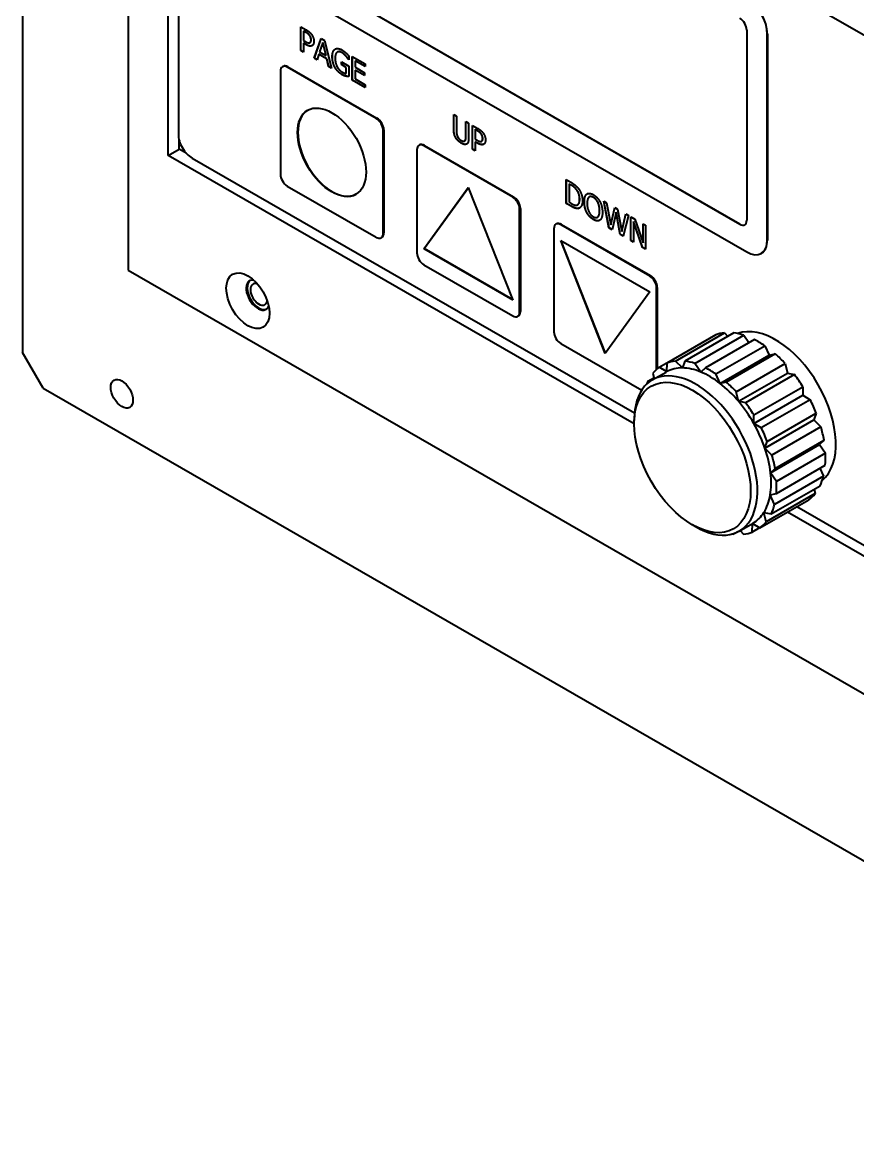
# Model space of a CAD drawing. Header units: millimetres. Extents: x 0 to 1193, y 0 to 420.
# Drawn here: x 432.7 to 518.9, y 193.1 to 309.4 of the extents above; entities that cross this region are included whole.
import ezdxf

# ---------------------------------------------------------------- set-up
doc = ezdxf.new("R2010")
doc.units = ezdxf.units.MM
doc.layers.add('가시적인 것(ISO)', color=3, linetype='Continuous', lineweight=40)
doc.layers.add('가시적인 좁은 것(ISO)', color=3, linetype='Continuous', lineweight=35)

msp = doc.modelspace()

# ---------------------------------------------------------------- linework, layer by layer
at = {"layer": '가시적인 것(ISO)'}
for p, q in [((432.734, 393.083), (432.734, 275.356)), ((443.623, 369.444), (443.623, 283.847)), ((447.76, 295.69), (447.76, 349.485)), ((447.76, 349.485), (556.159, 287.062)), ((448.82, 347.726), (448.82, 297.856)), ((506.796, 288.579), (462.955, 313.825)), ((462.963, 313.829), (506.803, 288.583)), ((462.248, 311.78), (507.503, 285.719)), ((461.474, 306.513), (461.474, 308.966)), ((461.474, 308.966), (462.006, 308.659)), ((461.481, 306.517), (461.481, 308.962)), ((461.755, 308.521), (461.763, 308.526)), ((461.989, 308.387), (461.755, 308.521)), ((461.755, 308.521), (461.755, 307.544)), ((461.996, 308.391), (461.763, 308.526)), ((507.503, 308.611), (507.503, 288.99)), ((461.755, 307.544), (461.948, 307.433)), ((461.755, 307.265), (461.763, 307.269)), ((461.994, 307.128), (461.755, 307.265)), ((461.755, 307.265), (461.755, 306.351)), ((462.001, 307.132), (461.763, 307.269)), ((462.394, 307.316), (462.401, 307.32)), ((462.4, 307.319), (462.407, 307.324)), ((462.854, 305.719), (463.569, 307.759)), ((462.861, 305.723), (463.574, 307.757)), ((463.736, 307.329), (463.409, 306.363)), ((463.569, 307.759), (463.916, 307.559)), ((463.736, 307.329), (463.743, 307.333)), ((464.064, 305.986), (463.736, 307.329)), ((464.071, 305.99), (463.743, 307.333)), ((463.916, 307.559), (464.631, 304.695)), ((509.624, 286.95), (509.624, 308.207)), ((509.632, 308.211), (509.632, 286.955)), ((461.474, 306.513), (461.481, 306.517)), ((461.755, 306.351), (461.474, 306.513)), ((461.755, 306.359), (461.481, 306.517)), ((463.332, 306.129), (463.139, 305.554)), ((463.332, 306.129), (463.339, 306.133)), ((464.142, 305.663), (463.332, 306.129)), ((464.149, 305.667), (463.339, 306.133)), ((463.409, 306.363), (464.064, 305.986)), ((464.064, 305.986), (464.071, 305.99)), ((465.243, 306.351), (465.25, 306.355)), ((466.125, 305.934), (466.132, 305.938)), ((466.418, 305.952), (466.418, 305.559)), ((466.78, 303.457), (466.78, 305.91)), ((466.78, 305.91), (468.107, 305.146)), ((466.787, 303.462), (466.787, 305.906)), ((459.635, 304.879), (459.564, 304.838)), ((469.256, 299.496), (460.063, 304.789)), ((460.134, 304.83), (469.326, 299.537)), ((462.854, 305.719), (462.861, 305.723)), ((463.139, 305.554), (462.854, 305.719)), ((463.142, 305.561), (462.861, 305.723)), ((464.142, 305.663), (464.149, 305.667)), ((464.334, 304.866), (464.142, 305.663)), ((464.341, 304.87), (464.149, 305.667)), ((464.334, 304.866), (464.341, 304.87)), ((464.631, 304.695), (464.334, 304.866)), ((464.629, 304.704), (464.341, 304.87)), ((465.656, 305.053), (465.656, 305.339)), ((465.656, 305.339), (466.426, 304.896)), ((465.656, 305.053), (465.663, 305.057)), ((466.148, 304.77), (465.656, 305.053)), ((465.663, 305.057), (465.663, 305.335)), ((466.155, 304.774), (465.663, 305.057)), ((466.148, 304.77), (466.155, 304.774)), ((466.148, 304.136), (466.148, 304.77)), ((466.155, 304.14), (466.155, 304.774)), ((466.393, 305.572), (466.401, 305.576)), ((466.418, 305.559), (466.393, 305.572)), ((466.418, 305.567), (466.401, 305.576)), ((466.426, 304.896), (466.426, 303.824)), ((467.062, 305.458), (467.069, 305.462)), ((468.107, 304.856), (467.062, 305.458)), ((467.062, 305.458), (467.062, 304.786)), ((467.062, 304.786), (468.037, 304.224)), ((468.107, 304.864), (467.069, 305.462)), ((468.107, 305.146), (468.107, 304.856)), ((459.356, 304.379), (459.356, 293.751)), ((466.148, 304.136), (466.155, 304.14)), ((467.062, 304.496), (467.069, 304.5)), ((468.037, 303.934), (467.062, 304.496)), ((467.062, 304.496), (467.062, 303.585)), ((467.062, 303.585), (468.107, 302.983)), ((468.037, 303.942), (467.069, 304.5)), ((468.037, 304.224), (468.037, 303.934)), ((466.78, 303.457), (466.787, 303.462)), ((468.107, 302.693), (466.78, 303.457)), ((468.107, 302.701), (466.787, 303.462)), ((468.107, 302.983), (468.107, 302.693)), ((477.251, 298.374), (477.251, 299.904)), ((477.251, 299.904), (477.533, 299.742)), ((477.258, 298.378), (477.258, 299.9)), ((477.533, 299.742), (477.533, 298.212)), ((478.504, 297.644), (478.504, 299.183)), ((478.504, 299.183), (478.786, 299.02)), ((478.511, 297.648), (478.511, 299.179)), ((478.786, 299.02), (478.786, 297.49)), ((469.963, 287.643), (469.963, 298.271)), ((470.034, 298.312), (470.034, 287.684)), ((479.19, 296.335), (479.19, 298.788)), ((479.19, 298.788), (479.723, 298.481)), ((479.197, 296.339), (479.197, 298.784)), ((479.472, 298.343), (479.479, 298.347)), ((479.706, 298.208), (479.472, 298.343)), ((479.472, 298.343), (479.472, 297.365)), ((479.713, 298.213), (479.479, 298.347)), ((448.891, 296.342), (448.891, 297.304)), ((473.728, 296.764), (473.657, 296.723)), ((483.348, 291.38), (474.156, 296.674)), ((474.227, 296.715), (483.419, 291.421)), ((478.37, 297.174), (478.377, 297.178)), ((479.472, 297.365), (479.664, 297.254)), ((479.472, 297.087), (479.479, 297.091)), ((479.711, 296.949), (479.472, 297.087)), ((479.472, 297.087), (479.472, 296.173)), ((479.718, 296.953), (479.479, 297.091)), ((480.11, 297.137), (480.117, 297.141)), ((480.117, 297.141), (480.124, 297.145)), ((447.76, 295.69), (448.891, 296.342)), ((495.878, 267.981), (447.76, 295.69)), ((449.621, 295.922), (448.891, 296.342)), ((473.449, 296.264), (473.449, 285.636)), ((479.19, 296.335), (479.197, 296.339)), ((479.472, 296.173), (479.19, 296.335)), ((479.472, 296.181), (479.197, 296.339)), ((450.235, 295.406), (495.911, 269.103)), ((488.869, 290.735), (488.869, 293.188)), ((488.869, 293.188), (489.352, 292.91)), ((488.876, 290.739), (488.876, 293.184)), ((460.063, 292.526), (469.256, 287.233)), ((474.156, 286.046), (478.752, 292.392)), ((474.191, 286.066), (478.759, 292.374)), ((478.752, 292.392), (483.348, 280.752)), ((489.151, 292.743), (489.158, 292.747)), ((489.366, 292.62), (489.151, 292.743)), ((489.151, 292.743), (489.151, 290.855)), ((489.373, 292.624), (489.158, 292.747)), ((489.151, 290.855), (489.366, 290.731)), ((490.982, 291.691), (490.989, 291.695)), ((491.25, 291.404), (491.257, 291.408)), ((493.277, 288.197), (492.736, 290.961)), ((492.736, 290.961), (493.026, 290.794)), ((493.284, 288.201), (492.744, 290.956)), ((493.026, 290.794), (493.452, 288.515)), ((484.056, 279.528), (484.056, 290.156)), ((484.126, 290.196), (484.126, 279.568)), ((488.869, 290.735), (488.876, 290.739)), ((489.358, 290.454), (488.869, 290.735)), ((489.365, 290.458), (488.876, 290.739)), ((490.045, 290.591), (490.052, 290.595)), ((490.109, 290.218), (490.116, 290.222)), ((493.452, 288.515), (493.875, 290.305)), ((493.459, 288.519), (493.881, 290.302)), ((494.009, 289.811), (493.59, 288.017)), ((493.875, 290.305), (494.162, 290.14)), ((494.009, 289.811), (494.016, 289.815)), ((494.441, 287.527), (494.009, 289.811)), ((494.448, 287.531), (494.016, 289.815)), ((494.162, 290.14), (494.589, 287.837)), ((494.589, 287.837), (495.013, 289.65)), ((494.596, 287.841), (495.019, 289.647)), ((495.013, 289.65), (495.29, 289.49)), ((487.87, 288.62), (487.799, 288.579)), ((497.491, 283.237), (488.298, 288.53)), ((488.369, 288.571), (497.561, 283.277)), ((492.083, 289.304), (492.09, 289.308)), ((493.452, 288.515), (493.459, 288.519)), ((495.29, 289.49), (494.757, 287.345)), ((495.543, 286.892), (495.543, 289.345)), ((495.543, 289.345), (495.943, 289.114)), ((495.55, 286.896), (495.55, 289.341)), ((495.806, 288.856), (495.813, 288.86)), ((496.744, 286.2), (495.806, 288.856)), ((495.806, 288.856), (495.806, 286.741)), ((496.751, 286.204), (495.813, 288.86)), ((495.943, 289.114), (496.798, 286.68)), ((496.798, 286.68), (496.798, 288.622)), ((496.798, 288.622), (497.061, 288.471)), ((496.805, 286.684), (496.805, 288.618)), ((497.061, 288.471), (497.061, 286.018)), ((487.591, 288.12), (487.591, 277.492)), ((493.277, 288.197), (493.284, 288.201)), ((493.59, 288.017), (493.277, 288.197)), ((493.592, 288.024), (493.284, 288.201)), ((494.441, 287.527), (494.448, 287.531)), ((494.757, 287.345), (494.441, 287.527)), ((494.759, 287.352), (494.448, 287.531)), ((494.589, 287.837), (494.596, 287.841)), ((469.826, 287.224), (469.755, 287.184)), ((492.894, 275.255), (488.298, 286.895)), ((488.298, 286.895), (497.491, 281.601)), ((492.922, 275.294), (488.354, 286.863)), ((495.543, 286.892), (495.55, 286.896)), ((495.806, 286.741), (495.543, 286.892)), ((495.806, 286.749), (495.55, 286.896)), ((496.744, 286.2), (496.751, 286.204)), ((497.061, 286.018), (496.744, 286.2)), ((497.061, 286.026), (496.751, 286.204)), ((496.798, 286.68), (496.805, 286.684)), ((474.156, 286.046), (474.191, 286.066)), ((483.348, 280.752), (474.156, 286.046)), ((483.328, 280.805), (474.191, 286.066)), ((509.007, 285.576), (509, 285.572)), ((443.623, 283.847), (560.296, 216.66)), ((474.156, 284.411), (483.348, 279.117)), ((497.491, 281.601), (492.894, 275.255)), ((498.198, 273.611), (498.198, 282.012)), ((498.268, 282.053), (498.268, 273.673)), ((483.918, 279.109), (483.847, 279.068)), ((504.3, 277.163), (499.244, 274.251)), ((500.133, 274.46), (505.189, 277.372)), ((506.167, 277.362), (501.111, 274.45)), ((502.15, 274.22), (507.206, 277.132)), ((505.189, 277.372), (505.559, 277.012)), ((507.206, 277.132), (507.732, 276.37)), ((488.298, 276.267), (496.653, 271.455)), ((498.462, 273.827), (503.518, 276.738)), ((508.283, 276.688), (503.228, 273.776)), ((503.518, 276.738), (503.54, 276.725)), ((504.314, 273.13), (509.369, 276.041)), ((509.369, 276.041), (509.811, 275.058)), ((434.855, 271.682), (432.734, 275.356)), ((504.756, 272.147), (509.811, 275.058)), ((510.442, 275.207), (505.386, 272.295)), ((509.811, 275.058), (510.442, 275.207)), ((497.751, 272.517), (499.165, 273.332)), ((499.231, 273.369), (498.462, 273.827)), ((499.244, 274.251), (499.231, 273.369)), ((500.861, 273.752), (500.133, 274.46)), ((501.111, 274.45), (500.861, 273.752)), ((502.765, 273.331), (502.15, 274.22)), ((503.228, 273.776), (502.765, 273.331)), ((506.413, 271.296), (511.469, 274.207)), ((511.469, 274.207), (511.695, 273.226)), ((497.299, 272.381), (497.915, 272.736)), ((497.479, 272.341), (497.299, 272.381)), ((497.809, 273.199), (497.941, 272.626)), ((504.756, 272.147), (504.314, 273.13)), ((505.386, 272.295), (504.756, 272.147)), ((506.639, 270.315), (511.695, 273.226)), ((512.431, 273.064), (507.375, 270.152)), ((511.695, 273.226), (512.431, 273.064)), ((434.855, 271.682), (571.327, 193.093)), ((506.639, 270.315), (506.413, 271.296)), ((508.243, 268.897), (513.299, 271.809)), ((513.299, 271.809), (513.286, 270.926)), ((507.375, 270.152), (506.639, 270.315)), ((508.23, 268.015), (513.286, 270.926)), ((514.056, 270.468), (509, 267.557)), ((513.286, 270.926), (514.056, 270.468)), ((508.23, 268.015), (508.243, 268.897)), ((509.624, 266.17), (514.679, 269.081)), ((514.679, 269.081), (514.43, 268.383)), ((495.878, 267.976), (495.878, 268.383)), ((509, 267.557), (508.23, 268.015)), ((509.374, 265.472), (514.43, 268.383)), ((515.158, 267.675), (510.102, 264.764)), ((514.43, 268.383), (515.158, 267.675)), ((509.374, 265.472), (509.624, 266.17)), ((510.102, 264.764), (509.374, 265.472)), ((509.958, 262.935), (515.014, 265.846)), ((510.42, 263.38), (515.476, 266.291)), ((515.476, 266.291), (515.014, 265.846)), ((515.014, 265.846), (515.629, 264.957)), ((515.629, 264.957), (510.573, 262.046)), ((509.958, 262.935), (510.42, 263.38)), ((510.573, 262.046), (509.958, 262.935)), ((510.555, 260.8), (515.611, 263.712)), ((515.057, 263.393), (515.423, 262.58)), ((515.423, 262.58), (510.367, 259.669)), ((514.56, 260.777), (509.504, 257.866)), ((509.925, 260.652), (510.555, 260.8)), ((510.367, 259.669), (509.925, 260.652)), ((510.014, 258.684), (515.07, 261.596)), ((514.453, 261.24), (514.56, 260.777)), ((508.851, 257.238), (513.907, 260.15)), ((512.683, 259.445), (556.159, 234.408)), ((509.504, 257.866), (509.278, 258.847)), ((509.278, 258.847), (510.014, 258.684)), ((556.159, 233.267), (511.692, 258.874)), ((501.866, 257.579), (502.218, 257.374)), ((506.734, 256.919), (508.148, 257.733)), ((508.069, 256.814), (508.082, 257.695)), ((508.829, 257.251), (508.069, 256.814)), ((508.083, 257.696), (508.851, 257.238)), ((506.639, 256.867), (506.202, 256.615)), ((506.202, 256.615), (506.227, 256.686)), ((506.811, 256.963), (507.18, 256.604))]:
    msp.add_line(p, q, dxfattribs=at)
for centre, major_axis, start_param, end_param in [((507.503, 309.428), (1.497, -2.6), 0.7873319, 2.3581282), ((507.51, 309.432), (1.497, -2.6), 0.7873319, 2.3581282), ((506.796, 309.018), (-0.499, 0.867), 3.9289245, 5.4997209), ((460.063, 303.972), (-0.499, 0.867), 5.4997209, 7.0705172), ((460.134, 304.013), (-0.499, 0.867), 5.4997209, 6.2831853), ((464.695, 296.031), (2.495, -4.333), 3.1486501, 6.2761278), ((469.256, 298.678), (0.499, -0.867), 0.7873319, 2.3581282), ((469.326, 298.719), (0.499, -0.867), 0.7873319, 2.3581282), ((450.235, 297.041), (0.998, -1.733), 3.9289245, 5.4997209), ((474.156, 295.856), (-0.499, 0.867), 5.4997209, 7.0705172), ((474.227, 295.897), (-0.499, 0.867), 5.4997209, 6.2831853), ((460.063, 293.344), (-0.499, 0.867), 0.7873319, 2.3581282), ((483.348, 290.563), (0.499, -0.867), 0.7873319, 2.3581282), ((483.419, 290.604), (0.499, -0.867), 0.7873319, 2.3581282), ((488.298, 287.713), (-0.499, 0.867), 5.4997209, 7.0705172), ((488.369, 287.753), (-0.499, 0.867), 5.4997209, 6.2831853), ((506.796, 289.397), (0.499, -0.867), 5.4997209, 7.0705172), ((506.803, 289.401), (0.499, -0.867), 5.4997209, 6.2761278), ((469.256, 288.05), (0.499, -0.867), 5.4997209, 7.0705172), ((469.326, 288.091), (0.499, -0.867), 0, 0.7873319), ((507.503, 288.172), (1.497, -2.6), 5.4997209, 7.0705172), ((507.51, 288.176), (1.497, -2.6), 0, 0.7873319), ((474.156, 285.228), (-0.499, 0.867), 0.7873319, 2.3581282), ((457.023, 281.277), (-0.848, 1.473), 5.8622021, 9.8457612), ((457.129, 281.338), (-0.848, 1.473), 0.0623118, 3.0792809), ((497.491, 282.419), (0.499, -0.867), 0.7873319, 2.3581282), ((497.561, 282.46), (0.499, -0.867), 0.7873319, 2.3581282), ((457.129, 281.338), (0.614, -1.065), 2.5029127, 6.9218652), ((483.348, 279.935), (0.499, -0.867), 5.4997209, 7.0705172), ((483.419, 279.976), (0.499, -0.867), 0, 0.7873319), ((510.48, 269.462), (-4.391, 7.626), 3.2407506, 6.1840274), ((488.298, 277.084), (-0.499, 0.867), 0.7873319, 2.3581282), ((508.712, 268.444), (-4.891, 8.493), 6.0330763, 6.1899869), ((508.712, 268.444), (-4.891, 8.493), 5.718917, 5.8758276), ((508.712, 268.444), (-4.891, 8.493), 5.4047577, 5.5616683), ((508.712, 268.444), (-4.891, 8.493), 5.0905985, 5.2475091), ((503.657, 265.532), (-4.891, 8.493), 0.0640502, 0.2209608), ((503.657, 265.532), (-4.491, 7.799), 6.2686112, 6.2831853), ((503.657, 265.532), (-4.491, 7.799), 5.9544519, 6.2686112), ((503.657, 265.532), (-4.891, 8.493), 6.0330763, 6.1899869), ((503.657, 265.532), (-4.491, 7.799), 5.6402927, 5.9544519), ((503.657, 265.532), (4.891, -8.493), 2.5773243, 2.7342349), ((503.657, 265.532), (-4.491, 7.799), 5.3261334, 5.6402927), ((503.657, 265.532), (4.891, -8.493), 2.2631651, 2.4200757), ((502.242, 264.718), (4.491, -7.799), 5.4958534, 10.2121098), ((503.657, 265.532), (-4.891, 8.493), 0.3782095, 0.4288789), ((503.657, 265.532), (4.891, -8.493), 1.9490058, 2.1059164), ((508.712, 268.444), (-4.891, 8.493), 4.7764392, 4.9333498), ((503.657, 265.532), (-4.491, 7.799), 5.0119741, 5.3261334), ((503.657, 265.532), (-4.491, 7.799), 4.6978149, 5.0119741), ((503.657, 265.532), (4.891, -8.493), 1.6348465, 1.7917571), ((508.712, 268.444), (-4.891, 8.493), 4.4622799, 4.6191905), ((503.657, 265.532), (-4.491, 7.799), 4.3836556, 4.6978149), ((503.657, 265.532), (4.891, -8.493), 1.3206873, 1.4775979), ((508.712, 268.444), (-4.891, 8.493), 4.1481207, 4.3050313), ((503.657, 265.532), (-4.491, 7.799), 4.0694963, 4.3836556), ((503.657, 265.532), (4.891, -8.493), 1.006528, 1.1634386), ((508.712, 268.444), (-4.891, 8.493), 3.8339614, 3.990872), ((503.657, 265.532), (-4.491, 7.799), 3.7553371, 4.0694963), ((503.657, 265.532), (4.891, -8.493), 0.6923687, 0.8492793), ((508.712, 268.444), (4.891, -8.493), 0.3782095, 0.5351201), ((503.657, 265.532), (4.491, -7.799), 0.2995851, 0.6137444), ((508.712, 268.444), (4.891, -8.493), 0.0640502, 0.2209608), ((503.657, 265.532), (4.891, -8.493), 0.3782095, 0.5351201), ((503.657, 265.532), (4.491, -7.799), 0, 0.2995851), ((503.657, 265.532), (4.891, -8.493), 0.0640502, 0.2209608), ((503.657, 265.532), (-4.891, 8.493), 2.7127138, 2.7342349), ((503.657, 265.532), (4.891, -8.493), 6.0330763, 6.1899869)]:
    msp.add_ellipse(centre, major_axis=major_axis, ratio=0.5780931, start_param=start_param, end_param=end_param, dxfattribs=at)
for centre, major_axis in [((464.66, 296.011), (-2.495, 4.333)), ((455.998, 280.686), (-1.572, 2.73)), ((442.987, 271.087), (0.809, -1.405)), ((501.889, 264.514), (4.242, -7.366))]:
    msp.add_ellipse(centre, major_axis=major_axis, ratio=0.5780931, dxfattribs=at)
for points in [[(462.367, 308.076), (462.3, 308.166), (462.122, 308.311), (461.989, 308.387)], [(462.375, 308.08), (462.307, 308.17), (462.129, 308.315), (461.996, 308.391)], [(462.006, 308.659), (462.196, 308.55), (462.46, 308.326), (462.562, 308.186)], [(461.948, 307.433), (462.12, 307.334), (462.331, 307.276), (462.4, 307.319)], [(462.629, 307.017), (462.519, 306.955), (462.221, 306.997), (461.994, 307.128)], [(462.52, 307.614), (462.52, 307.741), (462.445, 307.971), (462.367, 308.076)], [(462.528, 307.618), (462.528, 307.745), (462.452, 307.976), (462.375, 308.08)], [(462.4, 307.319), (462.464, 307.356), (462.52, 307.497), (462.52, 307.614)], [(462.401, 307.32), (462.404, 307.322), (462.407, 307.324)], [(462.407, 307.324), (462.471, 307.36), (462.528, 307.501), (462.528, 307.618)], [(462.562, 308.186), (462.68, 308.025), (462.814, 307.659), (462.814, 307.455)], [(462.814, 307.455), (462.814, 307.296), (462.716, 307.066), (462.629, 307.017)], [(464.712, 305.877), (464.712, 306.173), (464.857, 306.559), (464.991, 306.648)], [(464.719, 305.881), (464.719, 306.177), (464.864, 306.563), (464.998, 306.653)], [(464.991, 306.648), (465.12, 306.735), (465.498, 306.692), (465.723, 306.563)], [(464.998, 306.653), (465.007, 306.659), (465.017, 306.665)], [(465.69, 306.299), (465.384, 306.475), (465.006, 306.161), (465.006, 305.717)], [(465.697, 306.303), (465.429, 306.458), (465.25, 306.355)], [(466.125, 305.934), (466.039, 306.033), (465.818, 306.226), (465.69, 306.299)], [(466.132, 305.938), (466.046, 306.037), (465.825, 306.23), (465.697, 306.303)], [(465.723, 306.563), (465.831, 306.5), (466.027, 306.352), (466.117, 306.268)], [(466.117, 306.268), (466.189, 306.203), (466.364, 306.015), (466.418, 305.952)], [(466.393, 305.572), (466.34, 305.657), (466.228, 305.818), (466.125, 305.934)], [(466.401, 305.576), (466.347, 305.661), (466.236, 305.823), (466.132, 305.938)], [(464.989, 304.761), (464.855, 305.001), (464.712, 305.565), (464.712, 305.877)], [(464.996, 304.765), (464.862, 305.006), (464.719, 305.569), (464.719, 305.881)], [(465.721, 304.02), (465.496, 304.149), (465.123, 304.523), (464.989, 304.761)], [(465.728, 304.024), (465.503, 304.153), (465.13, 304.527), (464.996, 304.765)], [(465.006, 305.717), (465.006, 305.471), (465.106, 305.044), (465.2, 304.862)], [(465.2, 304.862), (465.292, 304.682), (465.549, 304.401), (465.711, 304.308)], [(465.711, 304.308), (465.83, 304.239), (466.067, 304.143), (466.148, 304.136)], [(466.113, 303.865), (466.008, 303.89), (465.84, 303.951), (465.721, 304.02)], [(466.12, 303.869), (466.015, 303.894), (465.847, 303.955), (465.728, 304.024)], [(466.426, 303.824), (466.373, 303.827), (466.191, 303.847), (466.113, 303.865)], [(477.454, 297.51), (477.342, 297.701), (477.251, 298.112), (477.251, 298.374)], [(477.461, 297.514), (477.349, 297.705), (477.258, 298.116), (477.258, 298.378)], [(477.533, 298.212), (477.533, 298.041), (477.571, 297.788), (477.624, 297.664)], [(480.084, 297.897), (480.017, 297.988), (479.838, 298.132), (479.706, 298.208)], [(480.091, 297.901), (480.024, 297.992), (479.845, 298.136), (479.713, 298.213)], [(479.723, 298.481), (479.912, 298.372), (480.177, 298.148), (480.278, 298.008)], [(480.237, 297.436), (480.237, 297.563), (480.161, 297.793), (480.084, 297.897)], [(480.244, 297.44), (480.244, 297.567), (480.168, 297.797), (480.091, 297.901)], [(480.278, 298.008), (480.397, 297.846), (480.531, 297.481), (480.531, 297.276)], [(478.018, 296.959), (477.83, 297.066), (477.552, 297.34), (477.454, 297.51)], [(478.025, 296.963), (477.837, 297.071), (477.559, 297.344), (477.461, 297.514)], [(477.624, 297.664), (477.681, 297.532), (477.877, 297.318), (478.018, 297.237)], [(478.018, 297.237), (478.15, 297.161), (478.356, 297.143), (478.413, 297.21)], [(478.583, 296.859), (478.482, 296.803), (478.214, 296.846), (478.018, 296.959)], [(478.59, 296.863), (478.489, 296.807), (478.221, 296.85), (478.025, 296.963)], [(478.377, 297.178), (478.401, 297.192), (478.42, 297.214)], [(478.413, 297.21), (478.466, 297.273), (478.504, 297.479), (478.504, 297.644)], [(478.42, 297.214), (478.473, 297.277), (478.511, 297.483), (478.511, 297.648)], [(478.786, 297.49), (478.786, 297.234), (478.697, 296.919), (478.583, 296.859)], [(478.596, 296.866), (478.593, 296.865), (478.59, 296.863)], [(479.664, 297.254), (479.836, 297.155), (480.048, 297.097), (480.117, 297.141)], [(480.345, 296.839), (480.235, 296.777), (479.938, 296.819), (479.711, 296.949)], [(480.117, 297.141), (480.18, 297.178), (480.237, 297.318), (480.237, 297.436)], [(480.117, 297.141), (480.12, 297.143), (480.124, 297.145)], [(480.124, 297.145), (480.187, 297.182), (480.244, 297.322), (480.244, 297.44)], [(480.531, 297.276), (480.531, 297.117), (480.433, 296.887), (480.345, 296.839)], [(489.352, 292.91), (489.652, 292.737), (489.992, 292.438), (490.112, 292.277)], [(489.927, 292.15), (489.813, 292.293), (489.557, 292.51), (489.366, 292.62)], [(489.934, 292.154), (489.82, 292.297), (489.564, 292.514), (489.373, 292.624)], [(490.248, 291.17), (490.248, 291.452), (490.086, 291.944), (489.927, 292.15)], [(490.255, 291.174), (490.255, 291.456), (490.094, 291.948), (489.934, 292.154)], [(490.112, 292.277), (490.317, 292.003), (490.542, 291.354), (490.542, 290.996)], [(489.952, 290.557), (490.1, 290.587), (490.248, 290.883), (490.248, 291.17)], [(490.542, 290.996), (490.542, 290.66), (490.307, 290.255), (490.109, 290.218)], [(490.728, 290.891), (490.728, 291.199), (490.86, 291.592), (490.982, 291.691)], [(490.98, 289.802), (490.858, 290.035), (490.728, 290.589), (490.728, 290.891)], [(490.735, 290.895), (490.735, 291.204), (490.867, 291.596), (490.989, 291.695)], [(490.987, 289.806), (490.865, 290.039), (490.735, 290.593), (490.735, 290.895)], [(490.982, 291.691), (491.106, 291.783), (491.451, 291.753), (491.665, 291.63)], [(490.989, 291.695), (491.006, 291.708), (491.024, 291.718)], [(491.195, 291.363), (491.111, 291.287), (491.022, 290.961), (491.022, 290.722)], [(491.666, 291.347), (491.513, 291.435), (491.283, 291.444), (491.195, 291.363)], [(491.665, 291.63), (491.881, 291.505), (492.228, 291.13), (492.349, 290.904)], [(492.136, 290.822), (492.051, 290.998), (491.814, 291.262), (491.666, 291.347)], [(492.143, 290.826), (492.058, 291.002), (491.821, 291.266), (491.673, 291.351)], [(492.309, 289.981), (492.309, 290.223), (492.218, 290.651), (492.136, 290.822)], [(492.316, 289.985), (492.316, 290.227), (492.225, 290.655), (492.143, 290.826)], [(492.349, 290.904), (492.469, 290.672), (492.603, 290.117), (492.603, 289.811)], [(490.109, 290.218), (489.947, 290.194), (489.615, 290.306), (489.358, 290.454)], [(490.116, 290.222), (489.954, 290.198), (489.623, 290.31), (489.365, 290.458)], [(489.366, 290.731), (489.554, 290.623), (489.837, 290.53), (489.952, 290.557)], [(490.245, 290.269), (490.186, 290.235), (490.116, 290.222)], [(491.665, 289.074), (491.45, 289.198), (491.106, 289.565), (490.98, 289.802)], [(491.672, 289.078), (491.457, 289.202), (491.113, 289.569), (490.987, 289.806)], [(491.022, 290.722), (491.022, 290.239), (491.372, 289.524), (491.666, 289.355)], [(491.666, 289.355), (491.96, 289.186), (492.309, 289.498), (492.309, 289.981)], [(492.603, 289.811), (492.603, 289.513), (492.473, 289.106), (492.349, 289.014)], [(492.349, 289.014), (492.218, 288.918), (491.873, 288.954), (491.665, 289.074)]]:
    msp.add_open_spline(points, degree=2, dxfattribs=at)
for points, knots in [([(462.635, 307.021), (462.525, 306.959), (462.228, 307.001), (462.001, 307.132)], [0.0020284, 0.0020284, 0.0020284, 1, 2, 2, 2]), ([(466.426, 303.829), (466.374, 303.832), (466.198, 303.851), (466.12, 303.869)], [0.0648517, 0.0648517, 0.0648517, 1, 2, 2, 2]), ([(480.352, 296.842), (480.242, 296.781), (479.945, 296.823), (479.718, 296.953)], [0.0020284, 0.0020284, 0.0020284, 1, 2, 2, 2]), ([(490.052, 290.595), (490.133, 290.642), (490.255, 290.887), (490.255, 291.174)], [0.3422822, 0.3422822, 0.3422822, 1, 2, 2, 2]), ([(491.673, 291.351), (491.52, 291.439), (491.324, 291.447), (491.257, 291.408)], [0, 0, 0, 1, 1.7016611, 1.7016611, 1.7016611]), ([(492.09, 289.308), (492.117, 289.324), (492.316, 289.502), (492.316, 289.985)], [0.8592971, 0.8592971, 0.8592971, 1, 2, 2, 2]), ([(492.313, 288.99), (492.197, 288.925), (491.88, 288.958), (491.672, 289.078)], [0.161221, 0.161221, 0.161221, 1, 2, 2, 2])]:
    msp.add_open_spline(points, degree=2, knots=knots, dxfattribs=at)
at = {"layer": '가시적인 좁은 것(ISO)'}
for p, q in [((461.989, 308.387), (461.996, 308.391)), ((461.994, 307.128), (462.001, 307.132)), ((462.367, 308.076), (462.375, 308.08)), ((462.52, 307.614), (462.528, 307.618)), ((509.624, 308.207), (509.632, 308.211)), ((462.629, 307.017), (462.635, 307.02)), ((464.991, 306.648), (464.998, 306.653)), ((465.69, 306.299), (465.697, 306.303)), ((460.063, 304.789), (460.134, 304.83)), ((464.712, 305.877), (464.719, 305.881)), ((464.989, 304.761), (464.996, 304.765)), ((465.721, 304.02), (465.728, 304.024)), ((466.113, 303.865), (466.12, 303.869)), ((469.326, 299.537), (469.256, 299.496)), ((469.963, 298.271), (470.034, 298.312)), ((477.251, 298.374), (477.258, 298.378)), ((479.706, 298.208), (479.713, 298.213)), ((480.084, 297.897), (480.091, 297.901)), ((474.156, 296.674), (474.227, 296.715)), ((477.454, 297.51), (477.461, 297.514)), ((478.018, 296.959), (478.025, 296.963)), ((478.413, 297.21), (478.42, 297.214)), ((478.504, 297.644), (478.511, 297.648)), ((478.583, 296.859), (478.59, 296.863)), ((479.711, 296.949), (479.718, 296.953)), ((480.237, 297.436), (480.244, 297.44)), ((480.345, 296.839), (480.351, 296.842)), ((489.366, 292.62), (489.373, 292.624)), ((489.927, 292.15), (489.934, 292.154)), ((483.419, 291.421), (483.348, 291.38)), ((490.248, 291.17), (490.255, 291.174)), ((490.728, 290.891), (490.735, 290.895)), ((491.666, 291.347), (491.673, 291.351)), ((492.136, 290.822), (492.143, 290.826)), ((484.056, 290.156), (484.126, 290.196)), ((489.358, 290.454), (489.365, 290.458)), ((490.98, 289.802), (490.987, 289.806)), ((492.309, 289.981), (492.316, 289.985)), ((488.298, 288.53), (488.369, 288.571)), ((491.665, 289.074), (491.672, 289.078)), ((506.803, 288.583), (506.796, 288.579)), ((470.034, 287.684), (469.963, 287.643)), ((509.632, 286.955), (509.624, 286.95)), ((497.561, 283.277), (497.491, 283.237)), ((498.198, 282.012), (498.268, 282.053)), ((484.126, 279.568), (484.056, 279.528))]:
    msp.add_line(p, q, dxfattribs=at)

doc.saveas('drawing.dxf')
